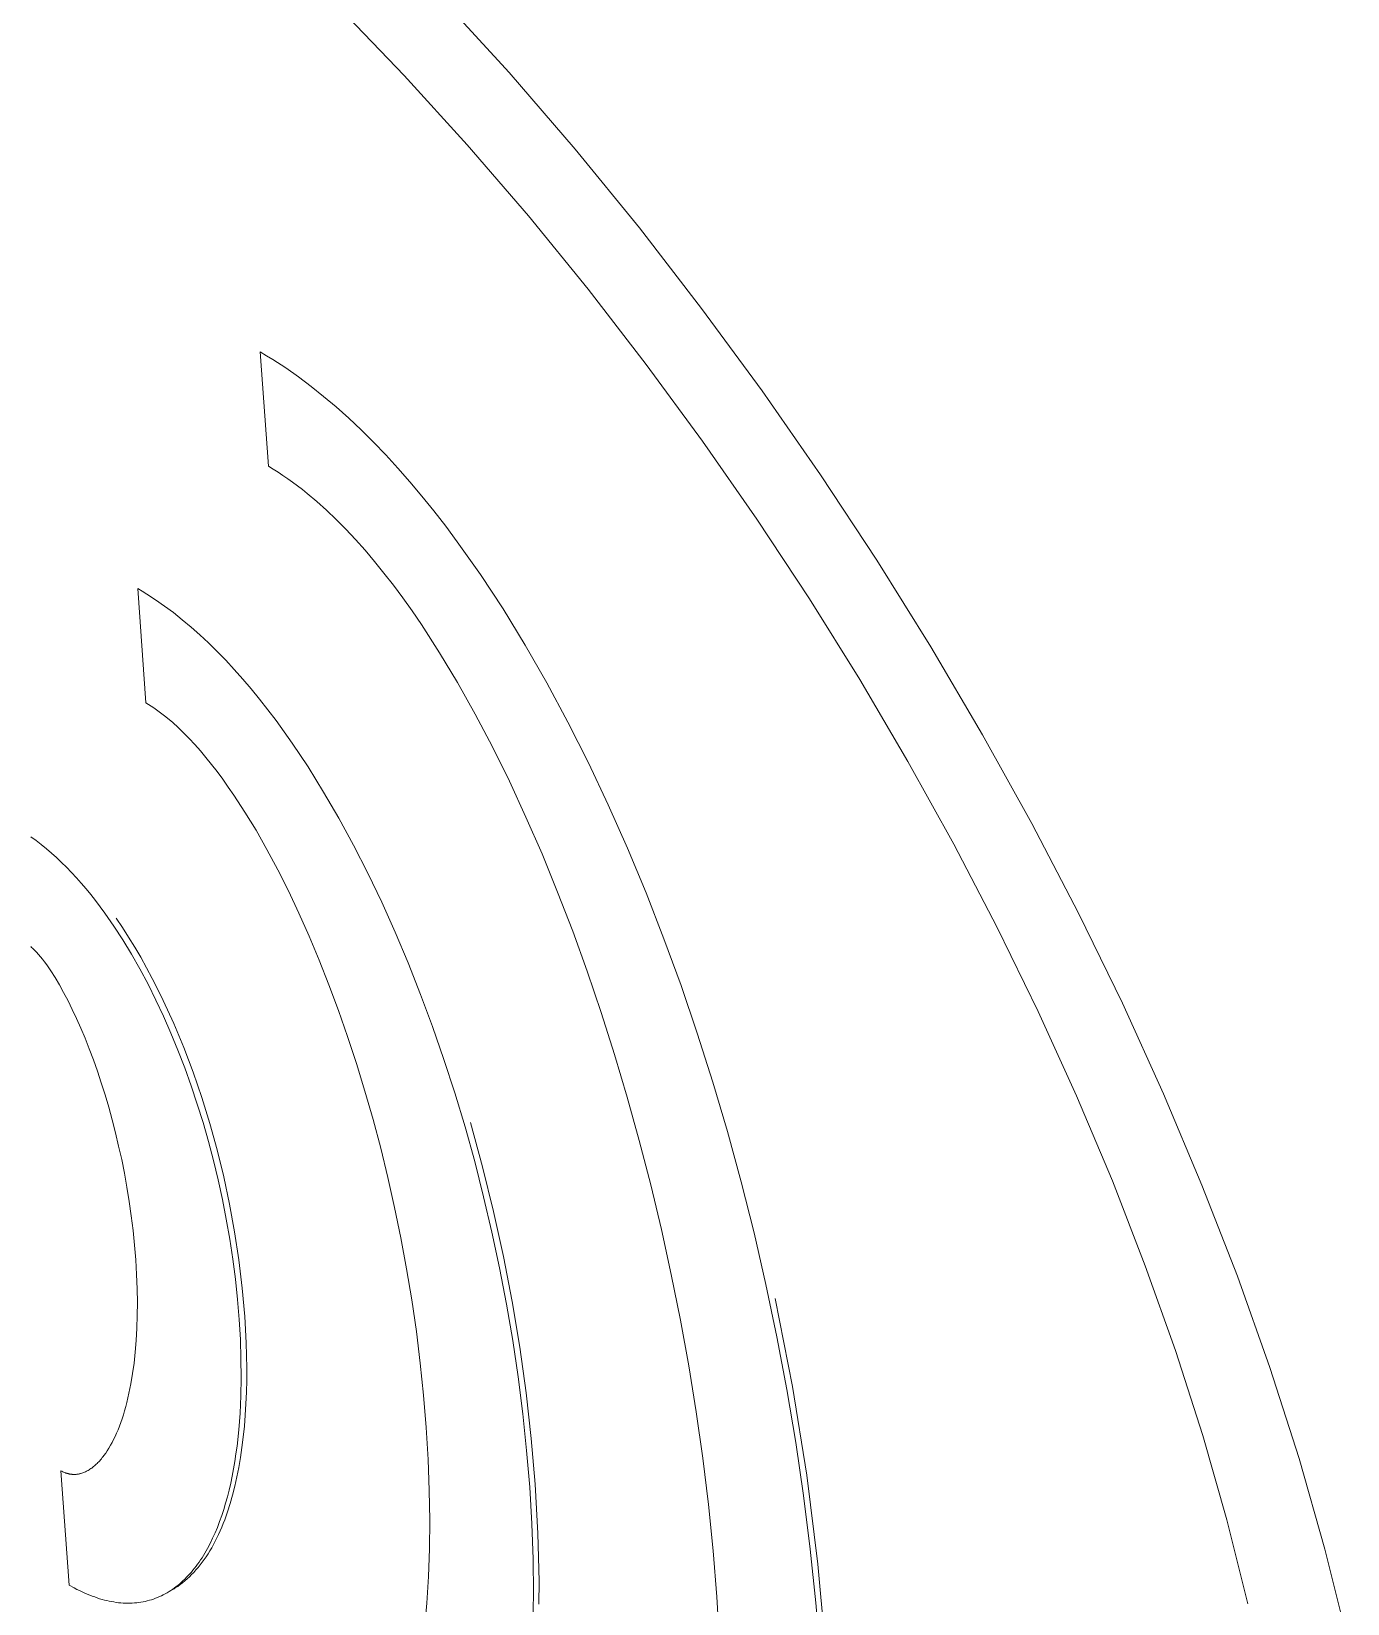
# Model space of a CAD drawing. Header units: millimetres. Extents: x -279 to 4999, y 61 to 3536.
# Drawn here: x 3593.49 to 3604.27, y 1870.69 to 1883.57 of the extents above; entities that cross this region are included whole.
import ezdxf

# ---------------------------------------------------------------- set-up
doc = ezdxf.new("R2010")
doc.units = ezdxf.units.MM
doc.layers.add('ZANO_R', color=7, linetype='Continuous', lineweight=0)

msp = doc.modelspace()

# ---------------------------------------------------------------- linework, layer by layer
at = {"layer": 'ZANO_R'}
for p, q in [((3596.543, 1883.206), (3596.016, 1883.755)), ((3596.85, 1883.838), (3597.403, 1883.23)), ((3597.058, 1882.639), (3596.543, 1883.206)), ((3597.403, 1883.23), (3597.943, 1882.603)), ((3597.561, 1882.056), (3597.058, 1882.639)), ((3597.943, 1882.603), (3598.469, 1881.959)), ((3598.05, 1881.456), (3597.561, 1882.056)), ((3598.469, 1881.959), (3598.979, 1881.299)), ((3598.526, 1880.841), (3598.05, 1881.456)), ((3598.979, 1881.299), (3599.474, 1880.624)), ((3595.431, 1880.006), (3595.364, 1880.943)), ((3595.364, 1880.943), (3595.417, 1880.912)), ((3595.417, 1880.912), (3595.469, 1880.88)), ((3595.469, 1880.88), (3595.573, 1880.812)), ((3595.573, 1880.812), (3595.677, 1880.739)), ((3598.987, 1880.213), (3598.526, 1880.841)), ((3595.677, 1880.739), (3595.781, 1880.661)), ((3595.781, 1880.661), (3595.884, 1880.579)), ((3595.884, 1880.579), (3595.987, 1880.492)), ((3599.474, 1880.624), (3599.952, 1879.937)), ((3595.987, 1880.492), (3596.089, 1880.401)), ((3596.089, 1880.401), (3596.19, 1880.305)), ((3596.19, 1880.305), (3596.291, 1880.205)), ((3596.291, 1880.205), (3596.392, 1880.101)), ((3599.432, 1879.573), (3598.987, 1880.213)), ((3596.392, 1880.101), (3596.491, 1879.992)), ((3595.471, 1879.982), (3595.431, 1880.006)), ((3595.511, 1879.958), (3595.471, 1879.982)), ((3595.551, 1879.932), (3595.511, 1879.958)), ((3595.59, 1879.904), (3595.551, 1879.932)), ((3595.63, 1879.876), (3595.59, 1879.904)), ((3596.491, 1879.992), (3596.59, 1879.879)), ((3599.952, 1879.937), (3600.413, 1879.237)), ((3595.67, 1879.847), (3595.63, 1879.876)), ((3595.71, 1879.816), (3595.67, 1879.847)), ((3595.75, 1879.784), (3595.71, 1879.816)), ((3595.829, 1879.717), (3595.75, 1879.784)), ((3596.59, 1879.879), (3596.688, 1879.763)), ((3596.688, 1879.763), (3596.786, 1879.642)), ((3595.908, 1879.646), (3595.829, 1879.717)), ((3595.987, 1879.571), (3595.908, 1879.646)), ((3596.786, 1879.642), (3596.883, 1879.517)), ((3596.066, 1879.491), (3595.987, 1879.571)), ((3596.883, 1879.517), (3596.978, 1879.389)), ((3599.861, 1878.921), (3599.432, 1879.573)), ((3596.145, 1879.407), (3596.066, 1879.491)), ((3596.223, 1879.319), (3596.145, 1879.407)), ((3596.978, 1879.389), (3597.167, 1879.121)), ((3596.301, 1879.228), (3596.223, 1879.319)), ((3596.378, 1879.132), (3596.301, 1879.228)), ((3596.455, 1879.032), (3596.378, 1879.132)), ((3597.167, 1879.121), (3597.353, 1878.838)), ((3600.413, 1879.237), (3600.855, 1878.527)), ((3594.428, 1878.068), (3594.361, 1879.005)), ((3594.361, 1879.005), (3594.398, 1878.983)), ((3594.398, 1878.983), (3594.435, 1878.96)), ((3596.532, 1878.929), (3596.455, 1879.032)), ((3594.435, 1878.96), (3594.508, 1878.913)), ((3594.508, 1878.913), (3594.581, 1878.862)), ((3594.581, 1878.862), (3594.654, 1878.808)), ((3596.608, 1878.822), (3596.532, 1878.929)), ((3600.273, 1878.26), (3599.861, 1878.921)), ((3594.654, 1878.808), (3594.726, 1878.75)), ((3594.726, 1878.75), (3594.798, 1878.69)), ((3596.684, 1878.711), (3596.608, 1878.822)), ((3597.353, 1878.838), (3597.534, 1878.542)), ((3594.798, 1878.69), (3594.87, 1878.626)), ((3594.87, 1878.626), (3594.941, 1878.56)), ((3596.833, 1878.48), (3596.684, 1878.711)), ((3594.941, 1878.56), (3595.012, 1878.49)), ((3595.012, 1878.49), (3595.082, 1878.418)), ((3596.98, 1878.235), (3596.833, 1878.48)), ((3597.534, 1878.542), (3597.711, 1878.233)), ((3600.855, 1878.527), (3601.278, 1877.808)), ((3595.082, 1878.418), (3595.152, 1878.343)), ((3595.152, 1878.343), (3595.221, 1878.264)), ((3595.221, 1878.264), (3595.29, 1878.183)), ((3597.125, 1877.977), (3596.98, 1878.235)), ((3597.711, 1878.233), (3597.884, 1877.911)), ((3600.667, 1877.59), (3600.273, 1878.26)), ((3595.29, 1878.183), (3595.359, 1878.1)), ((3595.359, 1878.1), (3595.426, 1878.013)), ((3594.449, 1878.055), (3594.428, 1878.068)), ((3594.471, 1878.042), (3594.449, 1878.055)), ((3594.493, 1878.027), (3594.471, 1878.042)), ((3594.515, 1878.012), (3594.493, 1878.027)), ((3594.537, 1877.996), (3594.515, 1878.012)), ((3594.559, 1877.98), (3594.537, 1877.996)), ((3594.581, 1877.963), (3594.559, 1877.98)), ((3594.604, 1877.945), (3594.581, 1877.963)), ((3595.426, 1878.013), (3595.494, 1877.925)), ((3597.267, 1877.708), (3597.125, 1877.977)), ((3594.648, 1877.907), (3594.604, 1877.945)), ((3594.693, 1877.866), (3594.648, 1877.907)), ((3594.738, 1877.822), (3594.693, 1877.866)), ((3595.494, 1877.925), (3595.626, 1877.739)), ((3597.884, 1877.911), (3598.052, 1877.578)), ((3594.784, 1877.776), (3594.738, 1877.822)), ((3594.829, 1877.727), (3594.784, 1877.776)), ((3594.875, 1877.676), (3594.829, 1877.727)), ((3595.626, 1877.739), (3595.756, 1877.544)), ((3597.405, 1877.427), (3597.267, 1877.708)), ((3601.278, 1877.808), (3601.682, 1877.081)), ((3594.92, 1877.621), (3594.875, 1877.676)), ((3594.966, 1877.565), (3594.92, 1877.621)), ((3598.052, 1877.578), (3598.214, 1877.233)), ((3601.043, 1876.913), (3600.667, 1877.59)), ((3595.011, 1877.506), (3594.966, 1877.565)), ((3595.057, 1877.444), (3595.011, 1877.506)), ((3595.103, 1877.38), (3595.057, 1877.444)), ((3595.756, 1877.544), (3595.883, 1877.339)), ((3595.148, 1877.314), (3595.103, 1877.38)), ((3595.239, 1877.174), (3595.148, 1877.314)), ((3595.883, 1877.339), (3596.007, 1877.126)), ((3597.54, 1877.134), (3597.405, 1877.427)), ((3598.214, 1877.233), (3598.372, 1876.878)), ((3595.33, 1877.026), (3595.239, 1877.174)), ((3596.007, 1877.126), (3596.128, 1876.904)), ((3597.672, 1876.832), (3597.54, 1877.134)), ((3601.682, 1877.081), (3602.064, 1876.348)), ((3593.487, 1876.973), (3593.53, 1876.942)), ((3593.53, 1876.942), (3593.572, 1876.909)), ((3595.419, 1876.868), (3595.33, 1877.026)), ((3593.572, 1876.909), (3593.614, 1876.875)), ((3593.614, 1876.875), (3593.655, 1876.839)), ((3593.655, 1876.839), (3593.696, 1876.802)), ((3593.696, 1876.802), (3593.737, 1876.763)), ((3595.508, 1876.703), (3595.419, 1876.868)), ((3596.128, 1876.904), (3596.246, 1876.674)), ((3597.799, 1876.52), (3597.672, 1876.832)), ((3598.372, 1876.878), (3598.524, 1876.513)), ((3601.399, 1876.23), (3601.043, 1876.913)), ((3593.737, 1876.763), (3593.778, 1876.723)), ((3593.778, 1876.723), (3593.819, 1876.681)), ((3593.819, 1876.681), (3593.859, 1876.637)), ((3595.595, 1876.529), (3595.508, 1876.703)), ((3596.246, 1876.674), (3596.359, 1876.437)), ((3593.859, 1876.637), (3593.898, 1876.592)), ((3593.898, 1876.592), (3593.938, 1876.546)), ((3593.938, 1876.546), (3593.977, 1876.499)), ((3593.977, 1876.499), (3594.015, 1876.45)), ((3594.015, 1876.45), (3594.092, 1876.348)), ((3595.681, 1876.347), (3595.595, 1876.529)), ((3596.359, 1876.437), (3596.47, 1876.192)), ((3597.923, 1876.2), (3597.799, 1876.52)), ((3598.524, 1876.513), (3598.67, 1876.138)), ((3594.092, 1876.348), (3594.166, 1876.24)), ((3594.185, 1876.306), (3594.237, 1876.229)), ((3595.765, 1876.159), (3595.681, 1876.347)), ((3602.064, 1876.348), (3602.424, 1875.609)), ((3594.166, 1876.24), (3594.239, 1876.128)), ((3594.237, 1876.229), (3594.287, 1876.15)), ((3594.287, 1876.15), (3594.337, 1876.069)), ((3595.847, 1875.963), (3595.765, 1876.159)), ((3596.47, 1876.192), (3596.576, 1875.94)), ((3598.042, 1875.871), (3597.923, 1876.2)), ((3601.734, 1875.542), (3601.399, 1876.23)), ((3593.493, 1876.067), (3593.485, 1876.074)), ((3593.5, 1876.06), (3593.493, 1876.067)), ((3593.516, 1876.044), (3593.5, 1876.06)), ((3593.532, 1876.027), (3593.516, 1876.044)), ((3593.549, 1876.009), (3593.532, 1876.027)), ((3594.239, 1876.128), (3594.31, 1876.012)), ((3594.337, 1876.069), (3594.386, 1875.986)), ((3598.67, 1876.138), (3598.81, 1875.754)), ((3593.565, 1875.99), (3593.549, 1876.009)), ((3593.582, 1875.969), (3593.565, 1875.99)), ((3593.599, 1875.947), (3593.582, 1875.969)), ((3593.616, 1875.924), (3593.599, 1875.947)), ((3593.633, 1875.899), (3593.616, 1875.924)), ((3593.65, 1875.874), (3593.633, 1875.899)), ((3594.31, 1876.012), (3594.379, 1875.89)), ((3594.386, 1875.986), (3594.433, 1875.9)), ((3594.433, 1875.9), (3594.48, 1875.812)), ((3595.927, 1875.76), (3595.847, 1875.963)), ((3596.576, 1875.94), (3596.678, 1875.682)), ((3593.685, 1875.819), (3593.65, 1875.874)), ((3593.72, 1875.76), (3593.685, 1875.819)), ((3594.379, 1875.89), (3594.446, 1875.765)), ((3594.446, 1875.765), (3594.511, 1875.635)), ((3594.48, 1875.812), (3594.526, 1875.723)), ((3598.156, 1875.534), (3598.042, 1875.871)), ((3593.755, 1875.697), (3593.72, 1875.76)), ((3593.791, 1875.63), (3593.755, 1875.697)), ((3594.511, 1875.635), (3594.573, 1875.502)), ((3594.526, 1875.723), (3594.571, 1875.631)), ((3596.005, 1875.551), (3595.927, 1875.76)), ((3596.678, 1875.682), (3596.776, 1875.418)), ((3598.81, 1875.754), (3598.943, 1875.363)), ((3593.826, 1875.558), (3593.791, 1875.63)), ((3593.861, 1875.483), (3593.826, 1875.558)), ((3594.571, 1875.631), (3594.657, 1875.442)), ((3596.08, 1875.336), (3596.005, 1875.551)), ((3598.265, 1875.19), (3598.156, 1875.534)), ((3602.049, 1874.85), (3601.734, 1875.542)), ((3602.424, 1875.609), (3602.762, 1874.866)), ((3593.896, 1875.404), (3593.861, 1875.483)), ((3593.931, 1875.322), (3593.896, 1875.404)), ((3594.573, 1875.502), (3594.633, 1875.365)), ((3594.657, 1875.442), (3594.738, 1875.247)), ((3596.776, 1875.418), (3596.869, 1875.149)), ((3593.965, 1875.236), (3593.931, 1875.322)), ((3594.633, 1875.365), (3594.691, 1875.224)), ((3596.153, 1875.115), (3596.08, 1875.336)), ((3598.943, 1875.363), (3599.07, 1874.964)), ((3593.998, 1875.146), (3593.965, 1875.236)), ((3594.031, 1875.054), (3593.998, 1875.146)), ((3594.691, 1875.224), (3594.747, 1875.08)), ((3594.738, 1875.247), (3594.815, 1875.045)), ((3596.869, 1875.149), (3596.958, 1874.875)), ((3598.37, 1874.84), (3598.265, 1875.19)), ((3594.063, 1874.958), (3594.031, 1875.054)), ((3594.747, 1875.08), (3594.799, 1874.934)), ((3594.815, 1875.045), (3594.886, 1874.838)), ((3596.222, 1874.889), (3596.153, 1875.115)), ((3594.094, 1874.86), (3594.063, 1874.958)), ((3594.799, 1874.934), (3594.849, 1874.784)), ((3596.288, 1874.658), (3596.222, 1874.889)), ((3596.958, 1874.875), (3597.042, 1874.596)), ((3599.07, 1874.964), (3599.19, 1874.558)), ((3602.762, 1874.866), (3603.076, 1874.12)), ((3594.124, 1874.759), (3594.094, 1874.86)), ((3594.152, 1874.655), (3594.124, 1874.759)), ((3594.849, 1874.784), (3594.896, 1874.632)), ((3594.886, 1874.838), (3594.952, 1874.625)), ((3598.468, 1874.484), (3598.37, 1874.84)), ((3602.342, 1874.156), (3602.049, 1874.85)), ((3594.18, 1874.549), (3594.152, 1874.655)), ((3594.896, 1874.632), (3594.941, 1874.478)), ((3594.952, 1874.625), (3595.012, 1874.408)), ((3596.351, 1874.422), (3596.288, 1874.658)), ((3597.085, 1874.632), (3597.185, 1874.269)), ((3594.205, 1874.44), (3594.18, 1874.549)), ((3594.941, 1874.478), (3594.982, 1874.321)), ((3597.042, 1874.596), (3597.121, 1874.312)), ((3598.562, 1874.123), (3598.468, 1874.484)), ((3599.19, 1874.558), (3599.303, 1874.146)), ((3594.23, 1874.33), (3594.205, 1874.44)), ((3595.012, 1874.408), (3595.066, 1874.187)), ((3596.41, 1874.181), (3596.351, 1874.422)), ((3594.252, 1874.217), (3594.23, 1874.33)), ((3594.982, 1874.321), (3595.02, 1874.163)), ((3597.121, 1874.312), (3597.194, 1874.025)), ((3597.185, 1874.269), (3597.275, 1873.904)), ((3594.273, 1874.103), (3594.252, 1874.217)), ((3594.292, 1873.986), (3594.273, 1874.103)), ((3595.02, 1874.163), (3595.055, 1874.003)), ((3595.066, 1874.187), (3595.114, 1873.963)), ((3596.465, 1873.936), (3596.41, 1874.181)), ((3598.649, 1873.757), (3598.562, 1874.123)), ((3599.303, 1874.146), (3599.408, 1873.728)), ((3602.612, 1873.46), (3602.342, 1874.156)), ((3603.076, 1874.12), (3603.367, 1873.374)), ((3594.308, 1873.868), (3594.292, 1873.986)), ((3595.055, 1874.003), (3595.087, 1873.841)), ((3595.114, 1873.963), (3595.155, 1873.736)), ((3597.194, 1874.025), (3597.262, 1873.735)), ((3594.323, 1873.749), (3594.308, 1873.868)), ((3595.087, 1873.841), (3595.115, 1873.678)), ((3596.516, 1873.688), (3596.465, 1873.936)), ((3597.275, 1873.904), (3597.357, 1873.536)), ((3594.335, 1873.629), (3594.323, 1873.749)), ((3595.155, 1873.736), (3595.19, 1873.507)), ((3597.262, 1873.735), (3597.325, 1873.442)), ((3598.73, 1873.388), (3598.649, 1873.757)), ((3599.408, 1873.728), (3599.506, 1873.306)), ((3594.345, 1873.507), (3594.335, 1873.629)), ((3595.115, 1873.678), (3595.14, 1873.514)), ((3596.563, 1873.435), (3596.516, 1873.688)), ((3594.352, 1873.387), (3594.345, 1873.507)), ((3595.14, 1873.514), (3595.161, 1873.349)), ((3595.19, 1873.507), (3595.218, 1873.276)), ((3597.357, 1873.536), (3597.428, 1873.166)), ((3602.859, 1872.765), (3602.612, 1873.46)), ((3594.357, 1873.271), (3594.352, 1873.387)), ((3595.161, 1873.349), (3595.178, 1873.184)), ((3596.605, 1873.18), (3596.563, 1873.435)), ((3597.325, 1873.442), (3597.381, 1873.146)), ((3598.805, 1873.015), (3598.73, 1873.388)), ((3603.367, 1873.374), (3603.632, 1872.627)), ((3594.359, 1873.159), (3594.357, 1873.271)), ((3595.218, 1873.276), (3595.238, 1873.044)), ((3599.506, 1873.306), (3599.595, 1872.878)), ((3599.582, 1873.19), (3599.723, 1872.47)), ((3594.358, 1873.051), (3594.359, 1873.159)), ((3595.178, 1873.184), (3595.192, 1873.018)), ((3596.643, 1872.922), (3596.605, 1873.18)), ((3597.381, 1873.146), (3597.432, 1872.848)), ((3597.428, 1873.166), (3597.49, 1872.794)), ((3594.349, 1872.848), (3594.355, 1872.948)), ((3594.355, 1872.948), (3594.358, 1873.051)), ((3595.192, 1873.018), (3595.202, 1872.855)), ((3595.238, 1873.044), (3595.25, 1872.829)), ((3598.873, 1872.64), (3598.805, 1873.015)), ((3594.341, 1872.753), (3594.349, 1872.848)), ((3595.202, 1872.855), (3595.207, 1872.696)), ((3595.25, 1872.829), (3595.254, 1872.622)), ((3596.675, 1872.662), (3596.643, 1872.922)), ((3597.432, 1872.848), (3597.476, 1872.549)), ((3599.595, 1872.878), (3599.677, 1872.447)), ((3594.332, 1872.662), (3594.341, 1872.753)), ((3595.207, 1872.696), (3595.209, 1872.543)), ((3597.49, 1872.794), (3597.542, 1872.42)), ((3603.082, 1872.07), (3602.859, 1872.765)), ((3594.306, 1872.493), (3594.32, 1872.576)), ((3594.32, 1872.576), (3594.332, 1872.662)), ((3595.254, 1872.622), (3595.254, 1872.522)), ((3596.702, 1872.399), (3596.675, 1872.662)), ((3597.476, 1872.549), (3597.514, 1872.248)), ((3598.934, 1872.263), (3598.873, 1872.64)), ((3603.632, 1872.627), (3603.871, 1871.881)), ((3594.29, 1872.415), (3594.306, 1872.493)), ((3595.209, 1872.543), (3595.206, 1872.395)), ((3595.252, 1872.424), (3595.248, 1872.328)), ((3595.254, 1872.522), (3595.252, 1872.424)), ((3597.542, 1872.42), (3597.584, 1872.046)), ((3599.677, 1872.447), (3599.75, 1872.013)), ((3599.723, 1872.47), (3599.84, 1871.744)), ((3594.254, 1872.272), (3594.263, 1872.306)), ((3594.263, 1872.306), (3594.273, 1872.341)), ((3594.273, 1872.341), (3594.29, 1872.415)), ((3595.206, 1872.395), (3595.199, 1872.252)), ((3595.248, 1872.328), (3595.242, 1872.235)), ((3596.724, 1872.134), (3596.702, 1872.399)), ((3594.211, 1872.146), (3594.222, 1872.176)), ((3594.222, 1872.176), (3594.233, 1872.207)), ((3594.233, 1872.207), (3594.244, 1872.239)), ((3594.244, 1872.239), (3594.254, 1872.272)), ((3595.199, 1872.252), (3595.189, 1872.115)), ((3595.242, 1872.235), (3595.235, 1872.145)), ((3597.514, 1872.248), (3597.546, 1871.947)), ((3598.988, 1871.884), (3598.934, 1872.263)), ((3594.151, 1872.012), (3594.164, 1872.037)), ((3594.164, 1872.037), (3594.176, 1872.062)), ((3594.176, 1872.062), (3594.188, 1872.089)), ((3594.188, 1872.089), (3594.2, 1872.117)), ((3594.2, 1872.117), (3594.211, 1872.146)), ((3595.189, 1872.115), (3595.175, 1871.983)), ((3595.226, 1872.057), (3595.215, 1871.971)), ((3595.235, 1872.145), (3595.226, 1872.057)), ((3596.739, 1871.873), (3596.724, 1872.134)), ((3597.584, 1872.046), (3597.617, 1871.671)), ((3603.279, 1871.378), (3603.082, 1872.07)), ((3594.078, 1871.897), (3594.085, 1871.906)), ((3594.085, 1871.906), (3594.099, 1871.925)), ((3594.099, 1871.925), (3594.112, 1871.945)), ((3594.112, 1871.945), (3594.126, 1871.966)), ((3594.126, 1871.966), (3594.139, 1871.989)), ((3594.139, 1871.989), (3594.151, 1872.012)), ((3595.166, 1871.919), (3595.157, 1871.857)), ((3595.175, 1871.983), (3595.166, 1871.919)), ((3595.215, 1871.971), (3595.203, 1871.888)), ((3597.546, 1871.947), (3597.571, 1871.645)), ((3599.75, 1872.013), (3599.814, 1871.577)), ((3593.8, 1870.844), (3593.733, 1871.781)), ((3593.733, 1871.781), (3593.74, 1871.777)), ((3593.74, 1871.777), (3593.747, 1871.773)), ((3593.747, 1871.773), (3593.755, 1871.77)), ((3593.933, 1871.772), (3593.941, 1871.776)), ((3593.941, 1871.776), (3593.948, 1871.78)), ((3593.948, 1871.78), (3593.956, 1871.784)), ((3593.956, 1871.784), (3593.963, 1871.788)), ((3593.963, 1871.788), (3593.97, 1871.793)), ((3593.97, 1871.793), (3593.978, 1871.798)), ((3593.978, 1871.798), (3593.985, 1871.803)), ((3593.985, 1871.803), (3593.993, 1871.809)), ((3593.993, 1871.809), (3594, 1871.815)), ((3594, 1871.815), (3594.007, 1871.821)), ((3594.007, 1871.821), (3594.014, 1871.827)), ((3594.014, 1871.827), (3594.022, 1871.834)), ((3594.022, 1871.834), (3594.029, 1871.841)), ((3594.029, 1871.841), (3594.036, 1871.848)), ((3594.036, 1871.848), (3594.043, 1871.855)), ((3594.043, 1871.855), (3594.05, 1871.863)), ((3594.05, 1871.863), (3594.057, 1871.871)), ((3594.057, 1871.871), (3594.064, 1871.879)), ((3594.064, 1871.879), (3594.071, 1871.888)), ((3594.071, 1871.888), (3594.078, 1871.897)), ((3595.146, 1871.796), (3595.135, 1871.737)), ((3595.157, 1871.857), (3595.146, 1871.796)), ((3595.189, 1871.808), (3595.174, 1871.73)), ((3595.203, 1871.888), (3595.189, 1871.808)), ((3596.749, 1871.62), (3596.739, 1871.873)), ((3599.034, 1871.505), (3598.988, 1871.884)), ((3603.871, 1871.881), (3604.083, 1871.138)), ((3593.755, 1871.77), (3593.762, 1871.767)), ((3593.762, 1871.767), (3593.769, 1871.764)), ((3593.769, 1871.764), (3593.773, 1871.762)), ((3593.773, 1871.762), (3593.777, 1871.761)), ((3593.777, 1871.761), (3593.78, 1871.76)), ((3593.78, 1871.76), (3593.784, 1871.759)), ((3593.784, 1871.759), (3593.788, 1871.758)), ((3593.788, 1871.758), (3593.791, 1871.757)), ((3593.791, 1871.757), (3593.795, 1871.756)), ((3593.795, 1871.756), (3593.799, 1871.755)), ((3593.799, 1871.755), (3593.802, 1871.754)), ((3593.802, 1871.754), (3593.806, 1871.754)), ((3593.806, 1871.754), (3593.81, 1871.753)), ((3593.81, 1871.753), (3593.813, 1871.753)), ((3593.813, 1871.753), (3593.817, 1871.752)), ((3593.817, 1871.752), (3593.821, 1871.752)), ((3593.821, 1871.752), (3593.825, 1871.751)), ((3593.825, 1871.751), (3593.828, 1871.751)), ((3593.828, 1871.751), (3593.832, 1871.751)), ((3593.832, 1871.751), (3593.836, 1871.751)), ((3593.836, 1871.751), (3593.84, 1871.751)), ((3593.84, 1871.751), (3593.843, 1871.751)), ((3593.843, 1871.751), (3593.847, 1871.751)), ((3593.847, 1871.751), (3593.851, 1871.751)), ((3593.851, 1871.751), (3593.854, 1871.751)), ((3593.854, 1871.751), (3593.858, 1871.751)), ((3593.858, 1871.751), (3593.862, 1871.752)), ((3593.862, 1871.752), (3593.866, 1871.752)), ((3593.866, 1871.752), (3593.869, 1871.753)), ((3593.869, 1871.753), (3593.873, 1871.753)), ((3593.873, 1871.753), (3593.877, 1871.754)), ((3593.877, 1871.754), (3593.881, 1871.755)), ((3593.881, 1871.755), (3593.884, 1871.756)), ((3593.884, 1871.756), (3593.888, 1871.756)), ((3593.888, 1871.756), (3593.892, 1871.757)), ((3593.892, 1871.757), (3593.896, 1871.758)), ((3593.896, 1871.758), (3593.903, 1871.761)), ((3593.903, 1871.761), (3593.911, 1871.763)), ((3593.911, 1871.763), (3593.918, 1871.766)), ((3593.918, 1871.766), (3593.926, 1871.769)), ((3593.926, 1871.769), (3593.933, 1871.772)), ((3595.123, 1871.679), (3595.11, 1871.623)), ((3595.135, 1871.737), (3595.123, 1871.679)), ((3595.157, 1871.654), (3595.138, 1871.582)), ((3595.174, 1871.73), (3595.157, 1871.654)), ((3597.571, 1871.645), (3597.589, 1871.347)), ((3597.617, 1871.671), (3597.639, 1871.266)), ((3599.84, 1871.744), (3599.931, 1871.016)), ((3595.096, 1871.568), (3595.081, 1871.515)), ((3595.11, 1871.623), (3595.096, 1871.568)), ((3595.138, 1871.582), (3595.118, 1871.512)), ((3596.752, 1871.376), (3596.749, 1871.62)), ((3599.814, 1871.577), (3599.869, 1871.138)), ((3595.049, 1871.413), (3595.032, 1871.364)), ((3595.066, 1871.463), (3595.049, 1871.413)), ((3595.081, 1871.515), (3595.066, 1871.463)), ((3595.097, 1871.444), (3595.074, 1871.38)), ((3595.118, 1871.512), (3595.097, 1871.444)), ((3599.073, 1871.126), (3599.034, 1871.505)), ((3594.995, 1871.271), (3594.975, 1871.228)), ((3595.014, 1871.317), (3594.995, 1871.271)), ((3595.023, 1871.259), (3595.01, 1871.231)), ((3595.032, 1871.364), (3595.014, 1871.317)), ((3595.036, 1871.289), (3595.023, 1871.259)), ((3595.049, 1871.318), (3595.036, 1871.289)), ((3595.061, 1871.349), (3595.049, 1871.318)), ((3595.074, 1871.38), (3595.061, 1871.349)), ((3596.75, 1871.141), (3596.752, 1871.376)), ((3597.589, 1871.347), (3597.599, 1871.058)), ((3597.639, 1871.266), (3597.648, 1870.876)), ((3603.451, 1870.69), (3603.279, 1871.378)), ((3594.933, 1871.145), (3594.911, 1871.106)), ((3594.954, 1871.185), (3594.933, 1871.145)), ((3594.967, 1871.15), (3594.952, 1871.125)), ((3594.975, 1871.228), (3594.954, 1871.185)), ((3594.981, 1871.177), (3594.967, 1871.15)), ((3594.996, 1871.204), (3594.981, 1871.177)), ((3595.01, 1871.231), (3594.996, 1871.204)), ((3596.742, 1870.915), (3596.75, 1871.141)), ((3599.869, 1871.138), (3599.914, 1870.699)), ((3604.083, 1871.138), (3604.268, 1870.399)), ((3594.852, 1871.016), (3594.839, 1870.999)), ((3594.864, 1871.033), (3594.852, 1871.016)), ((3594.872, 1871.009), (3594.856, 1870.988)), ((3594.876, 1871.05), (3594.864, 1871.033)), ((3594.889, 1871.031), (3594.872, 1871.009)), ((3594.888, 1871.068), (3594.876, 1871.05)), ((3594.899, 1871.087), (3594.888, 1871.068)), ((3594.905, 1871.053), (3594.889, 1871.031)), ((3594.911, 1871.106), (3594.899, 1871.087)), ((3594.921, 1871.076), (3594.905, 1871.053)), ((3594.937, 1871.1), (3594.921, 1871.076)), ((3594.952, 1871.125), (3594.937, 1871.1)), ((3597.599, 1871.058), (3597.602, 1870.778)), ((3599.104, 1870.747), (3599.073, 1871.126)), ((3599.931, 1871.016), (3599.996, 1870.285)), ((3594.734, 1870.881), (3594.72, 1870.868)), ((3594.747, 1870.878), (3594.728, 1870.863)), ((3594.748, 1870.894), (3594.734, 1870.881)), ((3594.766, 1870.895), (3594.747, 1870.878)), ((3594.762, 1870.908), (3594.748, 1870.894)), ((3594.775, 1870.922), (3594.762, 1870.908)), ((3594.785, 1870.912), (3594.766, 1870.895)), ((3594.788, 1870.936), (3594.775, 1870.922)), ((3594.803, 1870.93), (3594.785, 1870.912)), ((3594.801, 1870.951), (3594.788, 1870.936)), ((3594.814, 1870.967), (3594.801, 1870.951)), ((3594.821, 1870.948), (3594.803, 1870.93)), ((3594.827, 1870.983), (3594.814, 1870.967)), ((3594.838, 1870.968), (3594.821, 1870.948)), ((3594.839, 1870.999), (3594.827, 1870.983)), ((3594.856, 1870.988), (3594.838, 1870.968)), ((3596.729, 1870.697), (3596.742, 1870.915)), ((3597.648, 1870.876), (3597.647, 1870.688)), ((3593.842, 1870.821), (3593.8, 1870.844)), ((3593.864, 1870.809), (3593.842, 1870.821)), ((3593.885, 1870.799), (3593.864, 1870.809)), ((3593.906, 1870.789), (3593.885, 1870.799)), ((3593.927, 1870.779), (3593.906, 1870.789)), ((3593.947, 1870.77), (3593.927, 1870.779)), ((3593.968, 1870.762), (3593.947, 1870.77)), ((3593.989, 1870.754), (3593.968, 1870.762)), ((3594.009, 1870.747), (3593.989, 1870.754)), ((3594.029, 1870.74), (3594.009, 1870.747)), ((3594.523, 1870.743), (3594.507, 1870.736)), ((3594.539, 1870.75), (3594.523, 1870.743)), ((3594.555, 1870.757), (3594.539, 1870.75)), ((3594.571, 1870.765), (3594.555, 1870.757)), ((3594.587, 1870.773), (3594.571, 1870.765)), ((3594.602, 1870.782), (3594.587, 1870.773)), ((3594.618, 1870.791), (3594.602, 1870.782)), ((3594.633, 1870.801), (3594.618, 1870.791)), ((3594.648, 1870.811), (3594.633, 1870.801)), ((3594.663, 1870.821), (3594.648, 1870.811)), ((3594.659, 1870.815), (3594.649, 1870.809)), ((3594.669, 1870.821), (3594.659, 1870.815)), ((3594.677, 1870.832), (3594.663, 1870.821)), ((3594.689, 1870.834), (3594.669, 1870.821)), ((3594.692, 1870.844), (3594.677, 1870.832)), ((3594.722, 1870.86), (3594.678, 1870.831)), ((3594.709, 1870.848), (3594.689, 1870.834)), ((3594.706, 1870.856), (3594.692, 1870.844)), ((3594.72, 1870.868), (3594.706, 1870.856)), ((3594.728, 1870.863), (3594.709, 1870.848)), ((3597.602, 1870.778), (3597.598, 1870.506)), ((3599.126, 1870.373), (3599.104, 1870.747)), ((3594.049, 1870.733), (3594.029, 1870.74)), ((3594.069, 1870.727), (3594.049, 1870.733)), ((3594.089, 1870.722), (3594.069, 1870.727)), ((3594.109, 1870.717), (3594.089, 1870.722)), ((3594.128, 1870.713), (3594.109, 1870.717)), ((3594.148, 1870.709), (3594.128, 1870.713)), ((3594.167, 1870.706), (3594.148, 1870.709)), ((3594.186, 1870.703), (3594.167, 1870.706)), ((3594.205, 1870.7), (3594.186, 1870.703)), ((3594.224, 1870.699), (3594.205, 1870.7)), ((3594.243, 1870.697), (3594.224, 1870.699)), ((3594.262, 1870.697), (3594.243, 1870.697)), ((3594.28, 1870.696), (3594.262, 1870.697)), ((3594.298, 1870.696), (3594.28, 1870.696)), ((3594.317, 1870.697), (3594.298, 1870.696)), ((3594.335, 1870.698), (3594.317, 1870.697)), ((3594.353, 1870.7), (3594.335, 1870.698)), ((3594.37, 1870.702), (3594.353, 1870.7)), ((3594.388, 1870.705), (3594.37, 1870.702)), ((3594.405, 1870.708), (3594.388, 1870.705)), ((3594.423, 1870.711), (3594.405, 1870.708)), ((3594.44, 1870.715), (3594.423, 1870.711)), ((3594.457, 1870.72), (3594.44, 1870.715)), ((3594.473, 1870.725), (3594.457, 1870.72)), ((3594.49, 1870.73), (3594.473, 1870.725)), ((3594.507, 1870.736), (3594.49, 1870.73)), ((3596.71, 1870.489), (3596.729, 1870.697)), ((3599.914, 1870.699), (3599.951, 1870.258))]:
    msp.add_line(p, q, dxfattribs=at)

doc.saveas('drawing.dxf')
